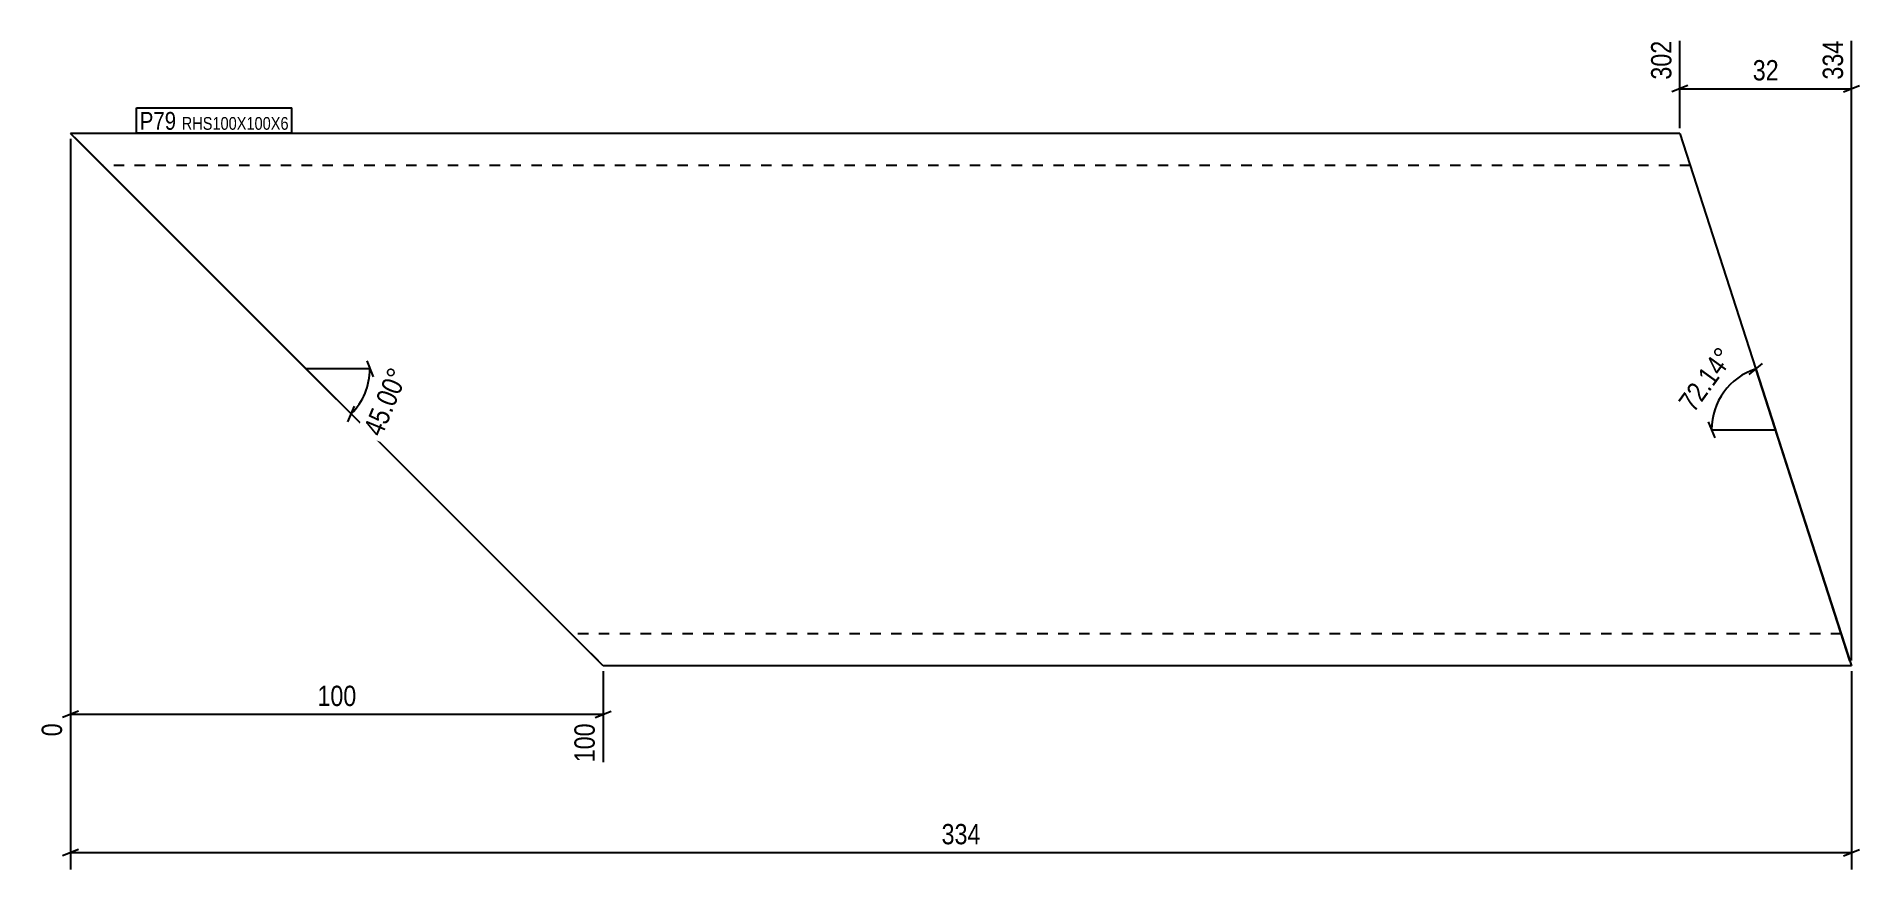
# Model space of a CAD drawing. Header units: millimetres. Extents: x 2 to 344, y 3 to 160.
import ezdxf

# ---------------------------------------------------------------- set-up
doc = ezdxf.new("R2010")
doc.units = ezdxf.units.MM
doc.linetypes.add('DXK_LINE_DOT2', pattern=[3.9198, 1.9599, -1.9599])
for name, color, linetype in [('MÅLSÆTNING', 7, 'Continuous'), ('STÅL', 7, 'Continuous'), ('TEKST', 7, 'Continuous')]:
    doc.layers.add(name, color=color, linetype=linetype)
doc.styles.add('Arial Narrow', font='ARIALN.TTF', dxfattribs={"height": 0.2})

msp = doc.modelspace()

# ---------------------------------------------------------------- linework, layer by layer
at = {"layer": 'MÅLSÆTNING', "color": 7, "linetype": 'Continuous'}
for p, q in [((310.72, 142.28), (310.72, 158.71)), ((342.94, 42.28), (342.94, 158.71)), ((312.22, 150.3), (309.22, 149.1)), ((310.72, 149.7), (342.94, 149.7)), ((341.44, 149.1), (344.44, 150.3)), ((9.31, 140.57), (61.28, 88.6)), ((8.6, 140.28), (8.6, 28.03)), ((64.79, 97.08), (52.79, 97.08)), ((61.28, 88.6), (52.79, 97.08)), ((64.19, 98.58), (65.39, 95.58)), ((323.73, 96.02), (326.21, 98.08)), ((342.63, 42.23), (324.97, 97.05)), ((324.97, 97.05), (328.65, 85.63)), ((60.64, 87.11), (61.92, 90.08)), ((316.05, 87.13), (317.25, 84.13)), ((316.65, 85.63), (328.65, 85.63)), ((108.6, 40.28), (108.6, 23.15)), ((342.94, 40.28), (342.94, 3)), ((10.1, 32.77), (7.1, 31.57)), ((8.6, 32.17), (108.6, 32.17)), ((107.1, 31.57), (110.1, 32.77)), ((10.1, 6.8), (7.1, 5.6)), ((8.6, 6.2), (342.94, 6.2)), ((341.44, 5.6), (344.44, 6.8))]:
    msp.add_line(p, q, dxfattribs=at)
for centre, start, end in [((52.79, 97.08), 315, 0), ((328.65, 85.63), 107.8568, 180)]:
    msp.add_arc(centre, 12, start, end, dxfattribs=at)
at = {"layer": 'STÅL', "color": 2, "linetype": 'Continuous'}
for p, q in [((310.72, 141.28), (8.6, 141.28)), ((20.6, 129.28), (8.6, 141.28)), ((310.72, 141.28), (342.94, 41.28)), ((96.6, 53.28), (20.6, 129.28)), ((108.6, 41.28), (96.6, 53.28)), ((342.94, 41.28), (108.6, 41.28))]:
    msp.add_line(p, q, dxfattribs=at)
at = {"layer": 'STÅL', "color": 7, "linetype": 'DXK_LINE_DOT2'}
for p, q in [((312.65, 135.28), (14.6, 135.28)), ((100.84, 49.04), (96.6, 53.28)), ((100.84, 49.04), (101.19, 48.69)), ((102.14, 47.73), (101.19, 48.69)), ((102.14, 47.73), (102.6, 47.28)), ((341, 47.28), (102.6, 47.28)), ((107.69, 42.19), (102.6, 47.28)), ((341, 47.28), (340.86, 47.73))]:
    msp.add_line(p, q, dxfattribs=at)

# ---------------------------------------------------------------- next in the draw order: wipeouts: each hides what was drawn before it
at = {"color": 0, "linetype": 'Continuous'}
for points in [[(309.92, 159.51), (304.32, 159.51), (304.32, 150.6), (309.92, 150.6)], [(342.14, 159.51), (336.54, 159.51), (336.54, 150.6), (342.14, 150.6)], [(7.8, 31.27), (2.2, 31.27), (2.2, 27.23), (7.8, 27.23)], [(107.8, 31.27), (102.2, 31.27), (102.2, 22.35), (107.8, 22.35)]]:
    msp.add_wipeout(points, dxfattribs=at).dxf.layer = 'MÅLSÆTNING'
at = {"color": 0}
for points, layer in [([(330.07, 150.45), (330.07, 156.05), (323.59, 156.05), (323.59, 150.45)], 'MÅLSÆTNING'), ([(322.15, 99.45), (317.63, 102.75), (308.97, 90.86), (313.5, 87.57)], 'MÅLSÆTNING'), ([(73.05, 96.65), (67.87, 98.8), (62.25, 85.21), (67.42, 83.07)], 'MÅLSÆTNING'), ([(63.06, 32.92), (63.06, 38.52), (54.14, 38.52), (54.14, 32.92)], 'MÅLSÆTNING'), ([(180.22, 6.95), (180.22, 12.55), (171.31, 12.55), (171.31, 6.95)], 'MÅLSÆTNING'), ([(28.42, 141.98), (28.42, 145.48), (21.6, 145.48), (21.6, 141.98)], 'TEKST')]:
    msp.add_wipeout(points, dxfattribs=at).dxf.layer = layer

# ---------------------------------------------------------------- next in the draw order: linework, layer by layer
at = {"layer": 'MÅLSÆTNING', "color": 7, "linetype": 'Continuous'}
msp.add_line((8.6, 140.28), (8.6, 3), dxfattribs=at)

# ---------------------------------------------------------------- next in the draw order: texts
at = {"layer": 'MÅLSÆTNING', "color": 3, "linetype": 'Continuous', "style": 'Arial Narrow'}
for s, height, p in [('302', 3.818, (309.12, 151.4)), ('334', 3.818, (341.34, 151.4)), ('0', 3.82, (7, 28.03)), ('100', 3.818, (107, 23.15))]:
    msp.add_text(s, height=height, rotation=90.0002, dxfattribs=at).set_placement(p)
at = {"layer": 'MÅLSÆTNING', "color": 3, "style": 'Arial Narrow'}
for s, p in [('32', (324.39, 151.25)), ('100', (54.94, 33.72)), ('334', (172.11, 7.75))]:
    msp.add_text(s, height=3.818, dxfattribs=at).set_placement(p)
for s, rotation, p in [('72.14°', 53.9268, (313.32, 88.68)), ('45.00°', 67.5002, (66.99, 84.11))]:
    msp.add_text(s, height=3.818, rotation=rotation, dxfattribs=at).set_placement(p)

# ---------------------------------------------------------------- next in the draw order: wipeouts: each hides what was drawn before it
at = {"color": 0}
msp.add_wipeout([(28.42, 141.98), (28.42, 145.48), (21.6, 145.48), (21.6, 141.98)], dxfattribs=at).dxf.layer = 'TEKST'

# ---------------------------------------------------------------- next in the draw order: linework, layer by layer
at = {"layer": 'TEKST', "color": 7, "linetype": 'Continuous'}
msp.add_line((21, 141.38), (21, 146.08), dxfattribs=at)

# ---------------------------------------------------------------- next in the draw order: wipeouts: each hides what was drawn before it
at = {"color": 0}
msp.add_wipeout([(49.57, 141.98), (49.57, 144.48), (29.47, 144.48), (29.47, 141.98)], dxfattribs=at).dxf.layer = 'TEKST'

# ---------------------------------------------------------------- next in the draw order: wipeouts: each hides what was drawn before it
msp.add_wipeout([(49.57, 141.98), (49.57, 144.48), (29.47, 144.48), (29.47, 141.98)], dxfattribs=at).dxf.layer = 'TEKST'

# ---------------------------------------------------------------- next in the draw order: linework, layer by layer
at = {"layer": 'TEKST', "color": 7, "linetype": 'Continuous'}
for p, q in [((21, 146.08), (50.17, 146.08)), ((50.17, 141.38), (50.17, 146.08)), ((21, 141.38), (50.17, 141.38))]:
    msp.add_line(p, q, dxfattribs=at)

# ---------------------------------------------------------------- next in the draw order: texts
at = {"layer": 'TEKST', "color": 3, "style": 'Arial Narrow'}
for s, height, p in [('P79', 3.34, (21.6, 141.98)), ('RHS100X100X6', 2.3861, (29.47, 141.98))]:
    msp.add_text(s, height=height, dxfattribs=at).set_placement(p)

doc.saveas('drawing.dxf')
